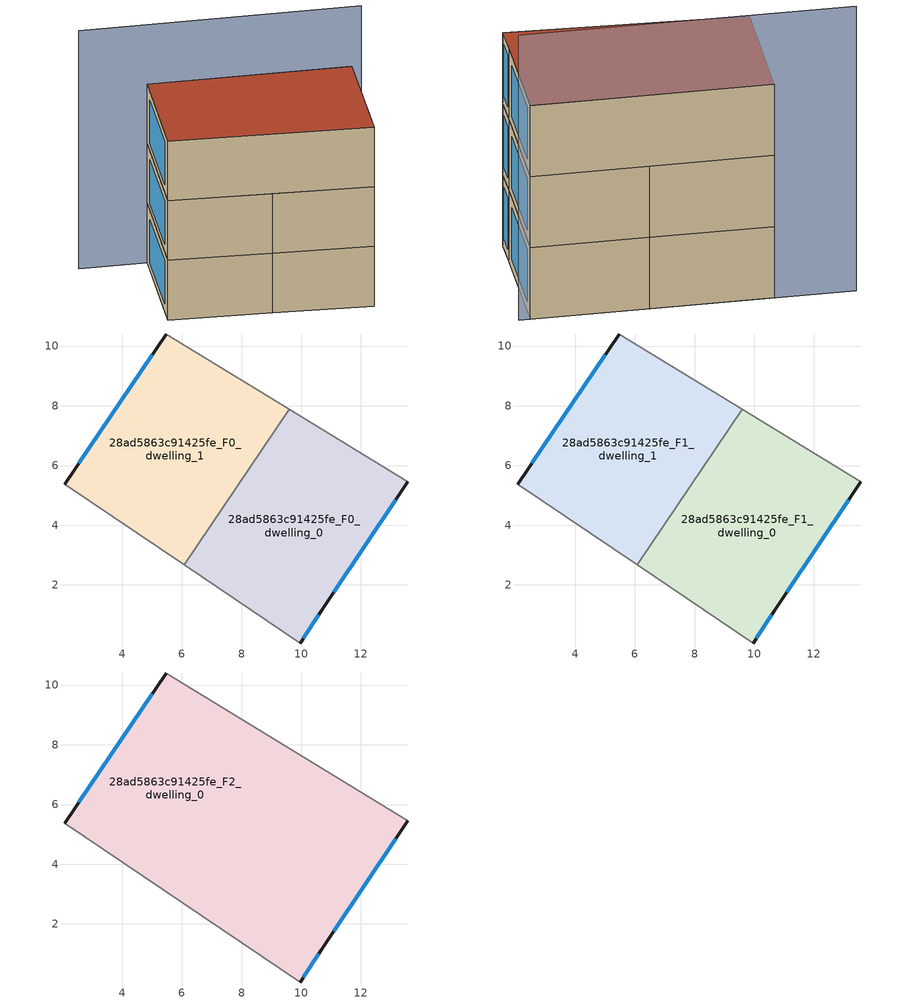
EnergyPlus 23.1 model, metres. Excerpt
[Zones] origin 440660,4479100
28ad5863c91425fe_F0_dwelling_0
 floor ground (EU_floor_Construction): 13.56,5.46 10.69,1.16 9.96,0.06 6.08,2.67 9.59,7.88 z0
 wall outside (EU_wall_Construction): 9.96,0.06 10.69,1.16 13.56,5.46 z0:3
 wall adiabatic (EU_wall_Construction): 6.08,2.67 9.96,0.06 / 13.56,5.46 9.59,7.88 z0:3
 wall to 28ad5863c91425fe_F0_dwelling_1 (EU_wall_Construction): 9.59,7.88 6.08,2.67 z0:3
 window (EU_Window_Construction): 10.06,0.21 10.59,1.01 / 11.09,1.76 13.16,4.86 z0.42:2.58
28ad5863c91425fe_F0_dwelling_1
 floor ground (EU_floor_Construction): 9.59,7.88 6.08,2.67 2.08,5.37 5.48,10.4 z0
 wall outside (EU_wall_Construction): 5.48,10.4 2.08,5.37 z0:3
 wall adiabatic (EU_wall_Construction): 9.59,7.88 5.48,10.4 / 2.08,5.37 6.08,2.67 z0:3
 window (EU_Window_Construction): 5.01,9.71 2.55,6.07 z0.42:2.58
28ad5863c91425fe_F1_dwelling_0
 floor to 28ad5863c91425fe_F0_dwelling_0 (EU_floor_Construction): 13.56,5.46 10.69,1.16 9.96,0.06 6.08,2.67 9.59,7.88 z3
 wall outside (EU_wall_Construction): 9.96,0.06 10.69,1.16 13.56,5.46 z3:6
 wall adiabatic (EU_wall_Construction): 6.08,2.67 9.96,0.06 / 13.56,5.46 9.59,7.88 z3:6
 wall to 28ad5863c91425fe_F1_dwelling_1 (EU_wall_Construction): 9.59,7.88 6.08,2.67 z3:6
 window (EU_Window_Construction): 10.06,0.21 10.59,1.01 / 11.09,1.76 13.16,4.86 z3.42:5.58
28ad5863c91425fe_F1_dwelling_1
 floor to 28ad5863c91425fe_F0_dwelling_1 (EU_floor_Construction): 9.59,7.88 6.08,2.67 2.08,5.37 5.48,10.4 z3
 wall outside (EU_wall_Construction): 5.48,10.4 2.08,5.37 z3:6
 wall adiabatic (EU_wall_Construction): 9.59,7.88 5.48,10.4 / 2.08,5.37 6.08,2.67 z3:6
 window (EU_Window_Construction): 5.01,9.71 2.55,6.07 z3.42:5.58
28ad5863c91425fe_F2_dwelling_0
 floor to 28ad5863c91425fe_F1_dwelling_0 (EU_floor_Construction): 13.56,5.46 10.69,1.16 9.96,0.06 6.08,2.67 9.59,7.88 z6
 floor to 28ad5863c91425fe_F1_dwelling_1 (EU_floor_Construction): 9.59,7.88 6.08,2.67 2.08,5.37 5.48,10.4 z6
 wall outside (EU_wall_Construction): 9.96,0.06 10.69,1.16 13.56,5.46 / 5.48,10.4 2.08,5.37 z6:9
 wall adiabatic (EU_wall_Construction): 2.08,5.37 9.96,0.06 / 13.56,5.46 5.48,10.4 z6:9
 window (EU_Window_Construction): 10.06,0.21 10.59,1.01 / 5.01,9.71 2.55,6.07 / 11.09,1.76 13.16,4.86 z6.42:8.58
 roof outside (EU_roof_Construction): 10.69,1.16 13.56,5.46 5.48,10.4 2.08,5.37 9.96,0.06 z9
shading: 13.94,5.22 2.77,12.06 z0:12
[Building]
EU S2 Campaign: North Axis=0; Terrain=City; Solar Distribution=FullExterior
[Site:Location]
Madrid: Latitude=40.5; Longitude=-3.5; Time Zone=1; Elevation=609
[SizingPeriod:WeatherFileDays]
AnnualSizingPeriod: Begin Month=1; Begin Day of Month=1; End Month=12; End Day of Month=31; Day of Week for Start Day=Monday; Use Weather File Daylight Saving Period=No; Use Weather File Rain and Snow Indicators=No
[MATERIAL]
EU_InternalMass_Material: Roughness=MediumRough; Thickness=0.1; Conductivity=1; Density=1800; Specific Heat=900; Thermal Absorptance=0.9; Solar Absorptance=0.7; Visible Absorptance=0.7
[MATERIAL:NOMASS] Roughness=MediumRough; Thermal Absorptance=0.9; Solar Absorptance=0.7; Visible Absorptance=0.7
Name | Thermal Resistance
EU_wall_NoMass | 1.60022
EU_roof_NoMass | 1.57597
EU_floor_NoMass | 0.470652
[WINDOWMATERIAL:SIMPLEGLAZINGSYSTEM]
EU_Window_SimpleGlazing: UFactor=3.28802; Solar Heat Gain Coefficient=0.85; Visible Transmittance=0.85
[CONSTRUCTION]
EU_wall_Construction: EU_wall_NoMass
EU_roof_Construction: EU_roof_NoMass
EU_floor_Construction: EU_floor_NoMass
EU_InternalMass_Construction: EU_InternalMass_Material
EU_Window_Construction: EU_Window_SimpleGlazing
[ZONE] Type=1; Multiplier=1; Ceiling Height=autocalculate; Floor Area=autocalculate; Part of Total Floor Area=Yes
Name | Volume
28ad5863c91425fe_F0_dwelling_0 | 89.3668
28ad5863c91425fe_F1_dwelling_0 | 89.3672
28ad5863c91425fe_F2_dwelling_0 | 178.73
28ad5863c91425fe_F0_dwelling_1 | 89.3738
28ad5863c91425fe_F1_dwelling_1 | 89.373
[INTERNALMASS] Construction=EU_InternalMass_Construction
Name | Zone or ZoneList | Surface Area
28ad5863c91425fe_F0_dwelling_0_EU_InternalMass | 28ad5863c91425fe_F0_dwelling_0 | 29.7895
28ad5863c91425fe_F0_dwelling_1_EU_InternalMass | 28ad5863c91425fe_F0_dwelling_1 | 29.7899
28ad5863c91425fe_F1_dwelling_0_EU_InternalMass | 28ad5863c91425fe_F1_dwelling_0 | 29.7895
28ad5863c91425fe_F1_dwelling_1_EU_InternalMass | 28ad5863c91425fe_F1_dwelling_1 | 29.7899
28ad5863c91425fe_F2_dwelling_0_EU_InternalMass | 28ad5863c91425fe_F2_dwelling_0 | 59.5766
[OTHEREQUIPMENT] Fuel Type=Electricity; Design Level Calculation Method=Watts/Area; Power per Zone Floor Area=1; Fraction Latent=0; Fraction Radiant=0; Fraction Lost=0; Carbon Dioxide Generation Rate=0; EndUse Subcategory=EU_Step8_InternalGains
Name | Zone or ZoneList or Space or SpaceList | Schedule
EU_Step8_InternalGain_28ad5863c91425fe_F0_dwelling_0_f000 | 28ad5863c91425fe_F0_dwelling_0 | EU_Step8_GainSchedule_28ad5863c91425fe_F0_dwelling_0_f000
EU_Step8_InternalGain_28ad5863c91425fe_F0_dwelling_1_f000 | 28ad5863c91425fe_F0_dwelling_1 | EU_Step8_GainSchedule_28ad5863c91425fe_F0_dwelling_1_f000
EU_Step8_InternalGain_28ad5863c91425fe_F1_dwelling_0_f000 | 28ad5863c91425fe_F1_dwelling_0 | EU_Step8_GainSchedule_28ad5863c91425fe_F1_dwelling_0_f000
EU_Step8_InternalGain_28ad5863c91425fe_F1_dwelling_1_f000 | 28ad5863c91425fe_F1_dwelling_1 | EU_Step8_GainSchedule_28ad5863c91425fe_F1_dwelling_1_f000
EU_Step8_InternalGain_28ad5863c91425fe_F2_dwelling_0_f000 | 28ad5863c91425fe_F2_dwelling_0 | EU_Step8_GainSchedule_28ad5863c91425fe_F2_dwelling_0_f000
[ZONEVENTILATION:DESIGNFLOWRATE] Schedule=EU_AlwaysOn; Design Flow Rate Calculation Method=AirChanges/Hour; Air Changes per Hour=0.480704; Ventilation Type=Natural; Fan Pressure Rise=0; Fan Total Efficiency=1; Constant Term Coefficient=1; Temperature Term Coefficient=0; Velocity Term Coefficient=0; Velocity Squared Term Coefficient=0; Minimum Indoor Temperature=-100; Maximum Indoor Temperature=100; Delta Temperature=-100; Minimum Outdoor Temperature=-100; Maximum Outdoor Temperature=100; Maximum Wind Speed=40
Name | Zone or ZoneList or Space or SpaceList
EU_ConstantAir_28ad5863c91425fe_F0_dwelling_0 | 28ad5863c91425fe_F0_dwelling_0
EU_ConstantAir_28ad5863c91425fe_F0_dwelling_1 | 28ad5863c91425fe_F0_dwelling_1
EU_ConstantAir_28ad5863c91425fe_F1_dwelling_0 | 28ad5863c91425fe_F1_dwelling_0
EU_ConstantAir_28ad5863c91425fe_F1_dwelling_1 | 28ad5863c91425fe_F1_dwelling_1
EU_ConstantAir_28ad5863c91425fe_F2_dwelling_0 | 28ad5863c91425fe_F2_dwelling_0
[HVACTEMPLATE:THERMOSTAT] Constant Heating Setpoint=20; Constant Cooling Setpoint=50
EU_HeatOnly_28ad5863c91425fe_F0_dwelling_0; EU_HeatOnly_28ad5863c91425fe_F0_dwelling_1; EU_HeatOnly_28ad5863c91425fe_F1_dwelling_0; EU_HeatOnly_28ad5863c91425fe_F1_dwelling_1; EU_HeatOnly_28ad5863c91425fe_F2_dwelling_0
[HVACTEMPLATE:ZONE:IDEALLOADSAIRSYSTEM] System Availability Schedule=EU_AlwaysOn; Maximum Heating Supply Air Temperature=50; Minimum Cooling Supply Air Temperature=13; Maximum Heating Supply Air Humidity Ratio=0.0156; Minimum Cooling Supply Air Humidity Ratio=0.0077; Heating Limit=NoLimit; Cooling Limit=NoLimit; Heating Availability Schedule=EU_AlwaysOn; Cooling Availability Schedule=EU_CoolingOff; Dehumidification Control Type=ConstantSensibleHeatRatio; Cooling Sensible Heat Ratio=0.7; Dehumidification Setpoint=60; Humidification Control Type=None; Humidification Setpoint=30; Outdoor Air Method=None; Outdoor Air Flow Rate per Person=0.00944; Outdoor Air Flow Rate per Zone Floor Area=0; Outdoor Air Flow Rate per Zone=0; Demand Controlled Ventilation Type=None; Outdoor Air Economizer Type=NoEconomizer; Heat Recovery Type=None; Sensible Heat Recovery Effectiveness=0.7; Latent Heat Recovery Effectiveness=0.65
Name | Template Thermostat
28ad5863c91425fe_F0_dwelling_0 | EU_HeatOnly_28ad5863c91425fe_F0_dwelling_0
28ad5863c91425fe_F0_dwelling_1 | EU_HeatOnly_28ad5863c91425fe_F0_dwelling_1
28ad5863c91425fe_F1_dwelling_0 | EU_HeatOnly_28ad5863c91425fe_F1_dwelling_0
28ad5863c91425fe_F1_dwelling_1 | EU_HeatOnly_28ad5863c91425fe_F1_dwelling_1
28ad5863c91425fe_F2_dwelling_0 | EU_HeatOnly_28ad5863c91425fe_F2_dwelling_0
[SIZING:ZONE] Zone Cooling Design Supply Air Temperature Input Method=SupplyAirTemperature; Zone Cooling Design Supply Air Temperature=13; Zone Heating Design Supply Air Temperature Input Method=SupplyAirTemperature; Zone Heating Design Supply Air Temperature=50; Zone Cooling Design Supply Air Humidity Ratio=0.008; Zone Heating Design Supply Air Humidity Ratio=0.008; Cooling Design Air Flow Method=DesignDay; Cooling Design Air Flow Rate=0; Cooling Minimum Air Flow per Zone Floor Area=0.000762; Cooling Minimum Air Flow=0; Cooling Minimum Air Flow Fraction=0.2; Heating Design Air Flow Method=DesignDay; Heating Design Air Flow Rate=0; Heating Maximum Air Flow per Zone Floor Area=0.002032; Heating Maximum Air Flow=0.141576; Heating Maximum Air Flow Fraction=0.3; Account for Dedicated Outdoor Air System=No; Dedicated Outdoor Air System Control Strategy=NeutralSupplyAir; Dedicated Outdoor Air Low Setpoint Temperature for Design=autosize; Dedicated Outdoor Air High Setpoint Temperature for Design=autosize; Zone Load Sizing Method=Sensible Load Only No Latent Load; Zone Latent Cooling Design Supply Air Humidity Ratio Input Method=HumidityRatioDifference; Zone Cooling Design Supply Air Humidity Ratio Difference=0.005; Zone Latent Heating Design Supply Air Humidity Ratio Input Method=HumidityRatioDifference; Zone Humidification Design Supply Air Humidity Ratio Difference=0.005
28ad5863c91425fe_F0_dwelling_0; 28ad5863c91425fe_F0_dwelling_1; 28ad5863c91425fe_F1_dwelling_0; 28ad5863c91425fe_F1_dwelling_1; 28ad5863c91425fe_F2_dwelling_0
[SCHEDULE:CONSTANT]
Name | Hourly Value
EU_AlwaysOn | 1
EU_CoolingOff | 0
[SCHEDULE:FILE] Column Number=1; Rows to Skip at Top=0; Number of Hours of Data=8760; Column Separator=Comma; Interpolate to Timestep=No; Minutes per Item=60; Adjust Schedule for Daylight Savings=Yes
Name | File
EU_Step8_GainSchedule_28ad5863c91425fe_F0_dwelling_0_f000 | ../../schedules/28ad5863c91425fe/28ad5863c91425fe_F0_dwelling_0_f000_gain.csv
EU_Step8_GainSchedule_28ad5863c91425fe_F0_dwelling_1_f000 | ../../schedules/28ad5863c91425fe/28ad5863c91425fe_F0_dwelling_1_f000_gain.csv
EU_Step8_GainSchedule_28ad5863c91425fe_F1_dwelling_0_f000 | ../../schedules/28ad5863c91425fe/28ad5863c91425fe_F1_dwelling_0_f000_gain.csv
EU_Step8_GainSchedule_28ad5863c91425fe_F1_dwelling_1_f000 | ../../schedules/28ad5863c91425fe/28ad5863c91425fe_F1_dwelling_1_f000_gain.csv
EU_Step8_GainSchedule_28ad5863c91425fe_F2_dwelling_0_f000 | ../../schedules/28ad5863c91425fe/28ad5863c91425fe_F2_dwelling_0_f000_gain.csv
